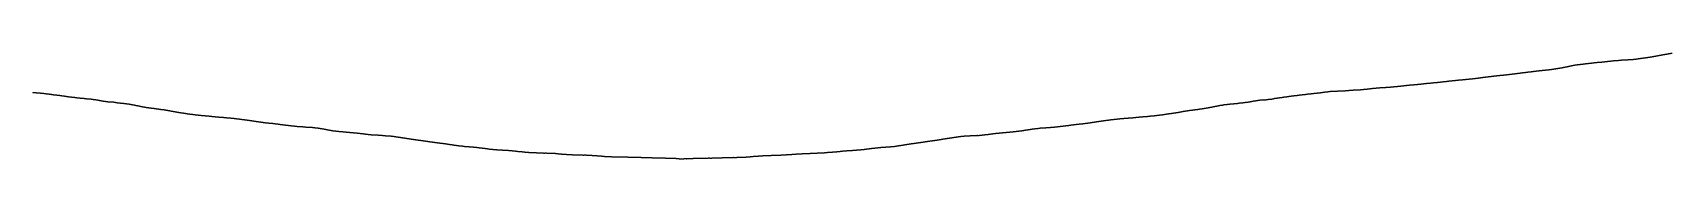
# Model space of a CAD drawing. Header units: millimetres. Extents: x 0 to 74012, y -3596 to 150.
# Drawn here: x 0 to 9299, y -3596 to -2993 of the extents above; entities that cross this region are included whole.
import ezdxf

# ---------------------------------------------------------------- set-up
doc = ezdxf.new("R2010")
doc.units = ezdxf.units.MM
doc.layers.add('Clone', color=7, linetype='CONTINUOUS')

msp = doc.modelspace()

# ---------------------------------------------------------------- linework, layer by layer
at = {"layer": 'Clone'}
for points in [[(8717.84, -3069.35), (8728.54, -3066.54)], [(8728.54, -3066.54), (8739.24, -3064.37)], [(8739.24, -3064.37), (8749.94, -3062.2)], [(8749.94, -3062.2), (8760.64, -3060.04)], [(8760.64, -3060.04), (8771.34, -3058.72)], [(8771.34, -3058.72), (8782.04, -3057.5)], [(8782.04, -3057.5), (8792.39, -3056.29)], [(8792.39, -3056.29), (8802.73, -3055.12)], [(8802.73, -3055.12), (8813.08, -3053.73)], [(8813.08, -3053.73), (8823.42, -3052.51)], [(8823.42, -3052.51), (8833.77, -3051.34)], [(8833.77, -3051.34), (8844.11, -3050.27)], [(8844.11, -3050.27), (8854.45, -3048.73)], [(8854.45, -3048.73), (8864.8, -3047.57)], [(8864.8, -3047.57), (8875.14, -3046.46)], [(8875.14, -3046.46), (8885.49, -3045.32)], [(8885.49, -3045.32), (8895.83, -3045)], [(8895.83, -3045), (8906.17, -3044.16)], [(8906.17, -3044.16), (8916.52, -3042.92)], [(8916.52, -3042.92), (8926.86, -3041.68)], [(8926.86, -3041.68), (8937.21, -3040.44)], [(8937.21, -3040.44), (8947.55, -3039.19)], [(8947.55, -3039.19), (8957.89, -3038.29)], [(8957.89, -3038.29), (8968.24, -3037.04)], [(8968.24, -3037.04), (8978.58, -3035.72)], [(8978.58, -3035.72), (8988.93, -3034.4)], [(8988.93, -3034.4), (8999.27, -3034.6)], [(8999.27, -3034.6), (9009.61, -3033.56)], [(9009.61, -3033.56), (9019.96, -3032.48)], [(9019.96, -3032.48), (9030.3, -3031.45)], [(9030.3, -3031.45), (9040.65, -3030.57)], [(9040.65, -3030.57), (9050.99, -3030.79)], [(9050.99, -3030.79), (9061.33, -3030)], [(9061.33, -3030), (9071.68, -3029.51)], [(9071.68, -3029.51), (9082.02, -3028.98)], [(9082.02, -3028.98), (9092.37, -3028.01)], [(9092.37, -3028.01), (9102.71, -3027.41)], [(9102.71, -3027.41), (9113.05, -3025.01)], [(9113.05, -3025.01), (9123.4, -3023.69)], [(9123.4, -3023.69), (9133.74, -3022.3)], [(9133.74, -3022.3), (9144.09, -3020.89)], [(9144.09, -3020.89), (9154.43, -3019.48)], [(9154.43, -3019.48), (9164.78, -3018.07)], [(9164.78, -3018.07), (9175.12, -3016.55)], [(9175.12, -3016.55), (9185.46, -3015.09)], [(9185.46, -3015.09), (9195.81, -3013.22)], [(9195.81, -3013.22), (9206.15, -3011.33)], [(9206.15, -3011.33), (9216.5, -3009.43)], [(9216.5, -3009.43), (9226.84, -3007.53)], [(9226.84, -3007.53), (9237.18, -3005.49)], [(9237.18, -3005.49), (9247.53, -3003.59)], [(9247.53, -3003.59), (9257.87, -3001.69)], [(9257.87, -3001.69), (9268.22, -2999.81)], [(9268.22, -2999.81), (9278.56, -2998.01)], [(9278.56, -2998.01), (9288.9, -2996.21)], [(9288.9, -2996.21), (9299.25, -2994.4)], [(9299.25, -2994.4), (9309.59, -2992.57)], [(7946.72, -3162.23), (7957.46, -3161.01)], [(7957.46, -3161.01), (7968.19, -3160.4)], [(7968.19, -3160.4), (7978.92, -3159.3)], [(7978.92, -3159.3), (7989.66, -3158.3)], [(7989.66, -3158.3), (8000.39, -3156.91)], [(8000.39, -3156.91), (8011.13, -3155.57)], [(8011.13, -3155.57), (8021.86, -3154.59)], [(8021.86, -3154.59), (8032.59, -3153.17)], [(8032.59, -3153.17), (8043.33, -3151.75)], [(8043.33, -3151.75), (8054.06, -3150.82)], [(8054.06, -3150.82), (8064.8, -3149.45)], [(8064.8, -3149.45), (8075.53, -3148.63)], [(8075.53, -3148.63), (8086.26, -3147.4)], [(8086.26, -3147.4), (8097, -3146.17)], [(8097, -3146.17), (8107.73, -3145.49)], [(8107.73, -3145.49), (8118.47, -3144.31)], [(8118.47, -3144.31), (8129.2, -3143.59)], [(8129.2, -3143.59), (8139.93, -3142.33)], [(8139.93, -3142.33), (8150.67, -3141.09)], [(8150.67, -3141.09), (8161.4, -3140.23)], [(8161.4, -3140.23), (8172.1, -3138.99)], [(8172.1, -3138.99), (8182.8, -3137.69)], [(8182.8, -3137.69), (8193.5, -3136.68)], [(8193.5, -3136.68), (8204.2, -3135.28)], [(8204.2, -3135.28), (8214.91, -3133.86)], [(8214.91, -3133.86), (8225.61, -3132.24)], [(8225.61, -3132.24), (8236.31, -3130.77)], [(8236.31, -3130.77), (8247.01, -3129.31)], [(8247.01, -3129.31), (8257.71, -3128.24)], [(8257.71, -3128.24), (8268.41, -3126.86)], [(8268.41, -3126.86), (8279.11, -3125.81)], [(8279.11, -3125.81), (8289.81, -3124.43)], [(8289.81, -3124.43), (8300.51, -3123.06)], [(8300.51, -3123.06), (8311.21, -3121.99)], [(8311.21, -3121.99), (8321.91, -3120.63)], [(8321.91, -3120.63), (8332.61, -3119.4)], [(8332.61, -3119.4), (8343.31, -3118.85)], [(8343.31, -3118.85), (8354.01, -3117.53)], [(8354.01, -3117.53), (8364.72, -3116.13)], [(8364.72, -3116.13), (8375.42, -3115.25)], [(8375.42, -3115.25), (8386.12, -3113.83)], [(8386.12, -3113.83), (8396.82, -3112.37)], [(8396.82, -3112.37), (8407.52, -3111.29)], [(8407.52, -3111.29), (8418.22, -3109.82)], [(8418.22, -3109.82), (8428.92, -3108.35)], [(8428.92, -3108.35), (8439.62, -3107.23)], [(8439.62, -3107.23), (8450.32, -3105.78)], [(8450.32, -3105.78), (8461.02, -3104.34)], [(8461.02, -3104.34), (8471.72, -3103.23)], [(8471.72, -3103.23), (8482.42, -3101.77)], [(8482.42, -3101.77), (8493.12, -3100.31)], [(8493.12, -3100.31), (8503.83, -3099.27)], [(8503.83, -3099.27), (8514.53, -3097.85)], [(8514.53, -3097.85), (8525.23, -3096.43)], [(8525.23, -3096.43), (8535.93, -3095.01)], [(8535.93, -3095.01), (8546.63, -3093.72)], [(8546.63, -3093.72), (8557.33, -3092.66)], [(8557.33, -3092.66), (8568.03, -3091.59)], [(8568.03, -3091.59), (8578.73, -3090)], [(8578.73, -3090), (8589.43, -3089.27)], [(8589.43, -3089.27), (8600.13, -3088.18)], [(8600.13, -3088.18), (8610.83, -3087.1)], [(8610.83, -3087.1), (8621.53, -3085.82)], [(8621.53, -3085.82), (8632.23, -3084.2)], [(8632.23, -3084.2), (8642.94, -3082.58)], [(8642.94, -3082.58), (8653.64, -3080.75)], [(8653.64, -3080.75), (8664.34, -3079.13)], [(8664.34, -3079.13), (8675.04, -3077.51)], [(8675.04, -3077.51), (8685.74, -3075.89)], [(8685.74, -3075.89), (8696.44, -3072.84)], [(8696.44, -3072.84), (8707.14, -3071.23)], [(8707.14, -3071.23), (8717.84, -3069.35)], [(0, -3216.47), (10.7101, -3217.1)], [(10.7101, -3217.1), (21.4203, -3218.6)], [(21.4203, -3218.6), (32.1304, -3220.1)], [(32.1304, -3220.1), (42.8406, -3220.13)], [(42.8406, -3220.13), (53.5507, -3221.71)], [(53.5507, -3221.71), (64.2608, -3222.23)], [(64.2608, -3222.23), (74.971, -3223.93)], [(74.971, -3223.93), (85.6811, -3225.57)], [(85.6811, -3225.57), (96.3912, -3226.14)], [(96.3912, -3226.14), (107.101, -3227.98)], [(107.101, -3227.98), (117.812, -3229.81)], [(117.812, -3229.81), (128.522, -3230.53)], [(128.522, -3230.53), (139.232, -3232.35)], [(139.232, -3232.35), (149.942, -3232.94)], [(149.942, -3232.94), (160.652, -3234.78)], [(160.652, -3234.78), (171.362, -3236.66)], [(171.362, -3236.66), (182.072, -3237.59)], [(182.072, -3237.59), (192.782, -3239.45)], [(192.782, -3239.45), (203.493, -3241.38)], [(203.493, -3241.38), (214.203, -3242.17)], [(214.203, -3242.17), (224.913, -3244.09)], [(224.913, -3244.09), (235.623, -3244.56)], [(235.623, -3244.56), (246.333, -3246.33)], [(246.333, -3246.33), (257.043, -3248.26)], [(257.043, -3248.26), (267.753, -3248.56)], [(267.753, -3248.56), (278.464, -3250.27)], [(278.464, -3250.27), (289.174, -3250.46)], [(289.174, -3250.46), (299.884, -3251.84)], [(299.884, -3251.84), (310.594, -3253.34)], [(310.594, -3253.34), (321.304, -3253.14)], [(321.304, -3253.14), (332.014, -3254.64)], [(332.014, -3254.64), (342.724, -3256.43)], [(7034.74, -3255.03), (7045.46, -3253.25)], [(7045.46, -3253.25), (7056.18, -3249.5)], [(7056.18, -3249.5), (7066.9, -3249.01)], [(7066.9, -3249.01), (7077.61, -3247.12)], [(7077.61, -3247.12), (7088.33, -3246.36)], [(7088.33, -3246.36), (7099.05, -3244.46)], [(7099.05, -3244.46), (7109.77, -3242.44)], [(7109.77, -3242.44), (7120.49, -3241.4)], [(7120.49, -3241.4), (7131.21, -3239.52)], [(7131.21, -3239.52), (7141.93, -3237.71)], [(7141.93, -3237.71), (7152.65, -3237.03)], [(7152.65, -3237.03), (7163.37, -3235.37)], [(7163.37, -3235.37), (7174.09, -3234.75)], [(7174.09, -3234.75), (7184.81, -3232.94)], [(7184.81, -3232.94), (7195.53, -3231.1)], [(7195.53, -3231.1), (7206.25, -3230.42)], [(7206.25, -3230.42), (7216.96, -3228.56)], [(7216.96, -3228.56), (7227.68, -3227.97)], [(7227.68, -3227.97), (7238.4, -3226.12)], [(7238.4, -3226.12), (7249.12, -3224.47)], [(7249.12, -3224.47), (7259.84, -3224.19)], [(7259.84, -3224.19), (7270.56, -3222.91)], [(7270.56, -3222.91), (7281.28, -3221.41)], [(7281.28, -3221.41), (7292, -3220.67)], [(7292, -3220.67), (7302.72, -3219.1)], [(7302.72, -3219.1), (7313.44, -3218.35)], [(7313.44, -3218.35), (7324.16, -3216.61)], [(7324.16, -3216.61), (7334.89, -3214.83)], [(7334.89, -3214.83), (7345.62, -3213.96)], [(7345.62, -3213.96), (7356.36, -3212.41)], [(7356.36, -3212.41), (7367.09, -3210.82)], [(7367.09, -3210.82), (7377.83, -3210.43)], [(7377.83, -3210.43), (7388.56, -3209.41)], [(7388.56, -3209.41), (7399.29, -3209.56)], [(7399.29, -3209.56), (7410.03, -3208.85)], [(7410.03, -3208.85), (7420.76, -3208.11)], [(7420.76, -3208.11), (7431.5, -3208.25)], [(7431.5, -3208.25), (7442.23, -3207.35)], [(7442.23, -3207.35), (7452.96, -3207.08)], [(7452.96, -3207.08), (7463.7, -3206.03)], [(7463.7, -3206.03), (7474.43, -3204.95)], [(7474.43, -3204.95), (7485.17, -3204.53)], [(7485.17, -3204.53), (7495.9, -3203.4)], [(7495.9, -3203.4), (7506.63, -3202.31)], [(7506.63, -3202.31), (7517.37, -3202.15)], [(7517.37, -3202.15), (7528.1, -3201.35)], [(7528.1, -3201.35), (7538.83, -3201.41)], [(7538.83, -3201.41), (7549.57, -3200.29)], [(7549.57, -3200.29), (7560.3, -3199.11)], [(7560.3, -3199.11), (7571.04, -3198.35)], [(7571.04, -3198.35), (7581.77, -3196.98)], [(7581.77, -3196.98), (7592.5, -3195.61)], [(7592.5, -3195.61), (7603.24, -3194.43)], [(7603.24, -3194.43), (7613.97, -3193.06)], [(7613.97, -3193.06), (7624.71, -3192.3)], [(7624.71, -3192.3), (7635.44, -3191.09)], [(7635.44, -3191.09), (7646.17, -3189.99)], [(7646.17, -3189.99), (7656.91, -3189.6)], [(7656.91, -3189.6), (7667.64, -3188.59)], [(7667.64, -3188.59), (7678.38, -3188.46)], [(7678.38, -3188.46), (7689.11, -3187.51)], [(7689.11, -3187.51), (7699.84, -3186.5)], [(7699.84, -3186.5), (7710.58, -3186.11)], [(7710.58, -3186.11), (7721.31, -3185.04)], [(7721.31, -3185.04), (7732.05, -3183.97)], [(7732.05, -3183.97), (7742.78, -3183.21)], [(7742.78, -3183.21), (7753.51, -3182.01)], [(7753.51, -3182.01), (7764.25, -3180.94)], [(7764.25, -3180.94), (7774.98, -3179.63)], [(7774.98, -3179.63), (7785.71, -3178.25)], [(7785.71, -3178.25), (7796.45, -3177.23)], [(7796.45, -3177.23), (7807.18, -3175.93)], [(7807.18, -3175.93), (7817.92, -3174.73)], [(7817.92, -3174.73), (7828.65, -3174.13)], [(7828.65, -3174.13), (7839.38, -3172.97)], [(7839.38, -3172.97), (7850.12, -3172.43)], [(7850.12, -3172.43), (7860.85, -3171.21)], [(7860.85, -3171.21), (7871.59, -3169.99)], [(7871.59, -3169.99), (7882.32, -3168.99)], [(7882.32, -3168.99), (7893.05, -3167.7)], [(7893.05, -3167.7), (7903.79, -3166.54)], [(7903.79, -3166.54), (7914.52, -3165.25)], [(7914.52, -3165.25), (7925.26, -3164.09)], [(7925.26, -3164.09), (7935.99, -3163.44)], [(7935.99, -3163.44), (7946.72, -3162.23)], [(342.724, -3256.43), (353.435, -3257.19)], [(353.435, -3257.19), (364.145, -3259.44)], [(364.145, -3259.44), (374.855, -3261.25)], [(374.855, -3261.25), (385.565, -3263.5)], [(385.565, -3263.5), (396.275, -3265.58)], [(396.275, -3265.58), (406.985, -3266.73)], [(406.985, -3266.73), (417.695, -3268.69)], [(417.695, -3268.69), (428.406, -3270.11)], [(428.406, -3270.11), (439.116, -3269.85)], [(439.116, -3269.85), (449.826, -3271.52)], [(449.826, -3271.52), (460.536, -3271.61)], [(460.536, -3271.61), (471.246, -3273.88)], [(471.246, -3273.88), (481.956, -3276.14)], [(481.956, -3276.14), (492.666, -3276.15)], [(492.666, -3276.15), (503.377, -3278.32)], [(503.377, -3278.32), (514.087, -3278.72)], [(514.087, -3278.72), (524.797, -3280.18)], [(524.797, -3280.18), (535.507, -3281.8)], [(535.507, -3281.8), (546.217, -3282.95)], [(546.217, -3282.94), (556.927, -3284.84)], [(556.927, -3284.84), (567.637, -3287.11)], [(567.637, -3287.11), (578.347, -3289)], [(578.347, -3289), (589.058, -3291.36)], [(589.058, -3291.36), (599.768, -3293.05)], [(599.768, -3293.05), (610.478, -3295.45)], [(610.478, -3295.45), (621.188, -3297.91)], [(621.188, -3297.91), (631.898, -3299.84)], [(631.898, -3299.84), (642.608, -3301.87)], [(642.608, -3301.87), (653.318, -3303.74)], [(653.318, -3303.74), (664.029, -3304.39)], [(664.029, -3304.39), (674.739, -3306.43)], [(674.739, -3306.43), (685.449, -3306.96)], [(685.449, -3306.96), (696.159, -3308.89)], [(696.159, -3308.89), (706.869, -3310.92)], [(706.869, -3310.92), (717.579, -3311.59)], [(717.579, -3311.59), (728.289, -3313.5)], [(728.289, -3313.5), (739, -3314.07)], [(739, -3314.07), (749.71, -3316.01)], [(749.71, -3316.01), (760.42, -3318.21)], [(760.42, -3318.21), (771.13, -3319.72)], [(771.13, -3319.72), (781.84, -3322)], [(781.84, -3322), (792.55, -3324.29)], [(792.55, -3324.29), (803.26, -3325.77)], [(803.26, -3325.77), (813.971, -3328.07)], [(813.971, -3328.07), (824.681, -3329.62)], [(824.681, -3329.62), (835.391, -3331.49)], [(835.391, -3331.49), (846.101, -3333.3)], [(846.101, -3333.3), (856.811, -3334.54)], [(856.811, -3334.54), (867.521, -3336.39)], [(867.521, -3336.39), (878.231, -3338.25)], [(878.231, -3338.25), (888.941, -3339.52)], [(888.941, -3339.52), (899.652, -3341.21)], [(899.652, -3341.21), (910.362, -3342.08)], [(910.362, -3342.08), (921.072, -3343.77)], [(921.072, -3343.77), (931.782, -3345.44)], [(931.782, -3345.44), (942.492, -3345.9)], [(942.492, -3345.9), (953.202, -3347.32)], [(953.202, -3347.32), (963.912, -3348.65)], [(6380.86, -3347.84), (6391.58, -3347)], [(6391.58, -3347), (6402.3, -3345.36)], [(6402.3, -3345.36), (6413.02, -3344.23)], [(6413.02, -3344.23), (6423.74, -3342.42)], [(6423.74, -3342.42), (6434.46, -3340.61)], [(6434.46, -3340.61), (6445.18, -3339.37)], [(6445.18, -3339.37), (6455.9, -3337.54)], [(6455.9, -3337.54), (6466.62, -3336.34)], [(6466.62, -3336.34), (6477.34, -3334.54)], [(6477.34, -3334.54), (6488.06, -3332.74)], [(6488.06, -3332.74), (6498.78, -3331.5)], [(6498.78, -3331.5), (6509.5, -3329.61)], [(6509.5, -3329.61), (6520.21, -3327.33)], [(6520.21, -3327.33), (6530.93, -3325.41)], [(6530.93, -3325.41), (6541.65, -3323.25)], [(6541.65, -3323.25), (6552.37, -3322.24)], [(6552.37, -3322.24), (6563.09, -3320.27)], [(6563.09, -3320.27), (6573.81, -3318.3)], [(6573.81, -3318.3), (6584.53, -3317.59)], [(6584.53, -3317.59), (6595.25, -3316.02)], [(6595.25, -3316.02), (6605.97, -3314.28)], [(6605.97, -3314.28), (6616.69, -3313.41)], [(6616.69, -3313.41), (6627.41, -3311.33)], [(6627.41, -3311.33), (6638.13, -3310.3)], [(6638.13, -3310.3), (6648.85, -3308.37)], [(6648.85, -3308.37), (6659.56, -3306.35)], [(6659.56, -3306.35), (6670.28, -3304.69)], [(6670.28, -3304.69), (6681, -3302.68)], [(6681, -3302.68), (6691.72, -3300.92)], [(6691.72, -3300.92), (6702.44, -3298.74)], [(6702.44, -3298.74), (6713.16, -3296.38)], [(6713.16, -3296.38), (6723.88, -3294.58)], [(6723.88, -3294.58), (6734.6, -3292.27)], [(6734.6, -3292.27), (6745.32, -3289.97)], [(6745.32, -3289.97), (6756.04, -3289.03)], [(6756.04, -3289.03), (6766.76, -3286.47)], [(6766.76, -3286.47), (6777.48, -3285.6)], [(6777.48, -3285.6), (6788.2, -3284.44)], [(6788.2, -3284.44), (6798.91, -3282.98)], [(6798.91, -3282.98), (6809.63, -3282.79)], [(6809.63, -3282.79), (6820.35, -3281.27)], [(6820.35, -3281.27), (6831.07, -3279.68)], [(6831.07, -3279.68), (6841.79, -3279.22)], [(6841.79, -3279.22), (6852.51, -3277.29)], [(6852.51, -3277.29), (6863.23, -3276.9)], [(6863.23, -3276.9), (6873.95, -3275.29)], [(6873.95, -3275.29), (6884.67, -3273.62)], [(6884.67, -3273.62), (6895.39, -3272.9)], [(6895.39, -3272.9), (6906.11, -3270.75)], [(6906.11, -3270.75), (6916.83, -3269.12)], [(6916.83, -3269.12), (6927.55, -3266.87)], [(6927.55, -3266.87), (6938.26, -3264.62)], [(6938.26, -3264.62), (6948.98, -3263.77)], [(6948.98, -3263.77), (6959.7, -3261.75)], [(6959.7, -3261.75), (6970.42, -3260.03)], [(6970.42, -3260.03), (6981.14, -3259.94)], [(6981.14, -3259.94), (6991.86, -3258.25)], [(6991.86, -3258.25), (7002.58, -3258.56)], [(7002.58, -3258.56), (7013.3, -3256.91)], [(7013.3, -3256.91), (7024.02, -3255.22)], [(7024.02, -3255.22), (7034.74, -3255.03)], [(963.912, -3348.65), (974.623, -3349.1)], [(974.623, -3349.1), (985.333, -3350.35)], [(985.333, -3350.35), (996.043, -3350.74)], [(996.043, -3350.74), (1006.75, -3352.12)], [(1006.75, -3352.12), (1017.46, -3353.51)], [(1017.46, -3353.51), (1028.17, -3354.13)], [(1028.17, -3354.13), (1038.88, -3355.57)], [(1038.88, -3355.57), (1049.59, -3356.13)], [(1049.59, -3356.13), (1060.3, -3357.48)], [(1060.3, -3357.48), (1071.01, -3358.71)], [(1071.01, -3358.71), (1081.72, -3358.84)], [(1081.72, -3358.84), (1092.43, -3360.01)], [(1092.43, -3360.01), (1103.14, -3361.19)], [(1103.14, -3361.19), (1113.85, -3361.66)], [(1113.85, -3361.66), (1124.56, -3362.88)], [(1124.56, -3362.88), (1135.27, -3363.76)], [(1135.27, -3363.76), (1145.98, -3365.17)], [(1145.98, -3365.17), (1156.69, -3366.6)], [(1156.69, -3366.6), (1167.41, -3367.72)], [(1167.41, -3367.72), (1178.12, -3369.15)], [(1178.12, -3369.15), (1188.83, -3370.6)], [(1188.83, -3370.6), (1199.54, -3371.92)], [(1199.54, -3371.92), (1210.25, -3373.38)], [(1210.25, -3373.38), (1220.96, -3374.72)], [(1220.96, -3374.72), (1231.67, -3376.3)], [(1231.67, -3376.3), (1242.38, -3377.9)], [(1242.38, -3377.9), (1253.09, -3379.46)], [(1253.09, -3379.46), (1263.8, -3381.12)], [(1263.8, -3381.12), (1274.51, -3382.69)], [(1274.51, -3382.69), (1285.22, -3384.33)], [(1285.22, -3384.33), (1295.93, -3385.94)], [(1295.93, -3385.94), (1306.64, -3387.22)], [(1306.64, -3387.22), (1317.35, -3388.83)], [(1317.35, -3388.83), (1328.06, -3390.41)], [(1328.06, -3390.41), (1338.77, -3391.05)], [(1338.77, -3391.05), (1349.48, -3392.39)], [(1349.48, -3392.39), (1360.19, -3392.92)], [(1360.19, -3392.92), (1370.9, -3394.38)], [(1370.9, -3394.38), (1381.61, -3395.93)], [(1381.61, -3395.93), (1392.32, -3396.95)], [(1392.32, -3396.95), (1403.03, -3398.63)], [(1403.03, -3398.63), (1413.74, -3400.26)], [(1413.74, -3400.26), (1424.45, -3401.25)], [(1424.45, -3401.25), (1435.16, -3402.83)], [(1435.16, -3402.83), (1445.87, -3403.7)], [(1445.87, -3403.7), (1456.58, -3405.18)], [(1456.58, -3405.18), (1467.29, -3406.7)], [(1467.29, -3406.7), (1478, -3407.33)], [(1478, -3407.33), (1488.71, -3408.77)], [(1488.71, -3408.77), (1499.42, -3410.25)], [(1499.42, -3410.25), (1510.13, -3410.71)], [(1510.13, -3410.71), (1520.84, -3412.09)], [(1520.84, -3412.09), (1531.55, -3411.95)], [(1531.55, -3411.95), (1542.26, -3413.2)], [(1542.26, -3413.2), (1552.97, -3414.57)], [(1552.97, -3414.57), (1563.68, -3414.29)], [(1563.68, -3414.29), (1574.39, -3415.4)], [(1574.39, -3415.4), (1585.1, -3415.75)], [(1585.1, -3415.75), (1595.81, -3417.12)], [(1595.81, -3417.12), (1606.52, -3418.49)], [(1606.52, -3418.49), (1617.23, -3419.3)], [(1617.23, -3419.3), (1627.94, -3421.21)], [(1627.94, -3421.21), (1638.65, -3423.06)], [(1638.65, -3423.06), (1649.36, -3424.65)], [(1649.36, -3424.65), (1660.07, -3426.65)], [(1660.07, -3426.65), (1670.78, -3428.8)], [(1670.78, -3428.81), (1681.49, -3430.81)], [(1681.49, -3430.81), (1692.2, -3432.81)], [(1692.2, -3432.81), (1702.91, -3435.04)], [(1702.91, -3435.04), (1713.62, -3436.26)], [(1713.62, -3436.26), (1724.33, -3437.4)], [(1724.33, -3437.4), (1735.04, -3438.47)], [(1735.04, -3438.47), (1745.75, -3439.62)], [(1745.75, -3439.62), (1756.46, -3440.38)], [(1756.46, -3440.38), (1767.17, -3441.47)], [(5566.2, -3441.02), (5576.92, -3439.79)], [(5576.92, -3439.79), (5587.64, -3438.56)], [(5587.64, -3438.56), (5598.36, -3437.27)], [(5598.36, -3437.27), (5609.08, -3436.06)], [(5609.08, -3436.06), (5619.8, -3434.66)], [(5619.8, -3434.66), (5630.52, -3432.84)], [(5630.52, -3432.84), (5641.24, -3430.84)], [(5641.24, -3430.84), (5651.96, -3429.5)], [(5651.96, -3429.5), (5662.68, -3427.61)], [(5662.68, -3427.61), (5673.4, -3425.8)], [(5673.4, -3425.8), (5684.12, -3424.79)], [(5684.12, -3424.79), (5694.83, -3423.07)], [(5694.83, -3423.07), (5705.55, -3422.36)], [(5705.55, -3422.36), (5716.27, -3420.48)], [(5716.27, -3420.48), (5726.99, -3419.17)], [(5726.99, -3419.17), (5737.71, -3419.59)], [(5737.71, -3419.59), (5748.43, -3418.47)], [(5748.43, -3418.47), (5759.15, -3417.24)], [(5759.15, -3417.24), (5769.87, -3417.16)], [(5769.87, -3417.16), (5780.59, -3415.93)], [(5780.59, -3415.93), (5791.31, -3415.69)], [(5791.31, -3415.69), (5802.03, -3414.16)], [(5802.03, -3414.16), (5812.75, -3412.64)], [(5812.75, -3412.64), (5823.47, -3412.08)], [(5823.47, -3412.08), (5834.18, -3410.56)], [(5834.18, -3410.56), (5844.9, -3409.04)], [(5844.9, -3409.04), (5855.62, -3408.12)], [(5855.62, -3408.12), (5866.34, -3406.58)], [(5866.34, -3406.58), (5877.06, -3405.61)], [(5877.06, -3405.61), (5887.78, -3403.96)], [(5887.78, -3403.96), (5898.5, -3402.28)], [(5898.5, -3402.28), (5909.22, -3401.06)], [(5909.22, -3401.06), (5919.94, -3399.5)], [(5919.94, -3399.5), (5930.66, -3398.57)], [(5930.66, -3398.57), (5941.38, -3397.17)], [(5941.38, -3397.17), (5952.1, -3395.82)], [(5952.1, -3395.82), (5962.82, -3395.23)], [(5962.82, -3395.23), (5973.53, -3393.79)], [(5973.53, -3393.79), (5984.25, -3392.26)], [(5984.25, -3392.26), (5994.97, -3391.01)], [(5994.97, -3391.01), (6005.69, -3389.38)], [(6005.69, -3389.38), (6016.41, -3387.65)], [(6016.41, -3387.65), (6027.13, -3385.99)], [(6027.13, -3385.99), (6037.85, -3384.34)], [(6037.85, -3384.34), (6048.57, -3382.84)], [(6048.57, -3382.84), (6059.29, -3381.23)], [(6059.29, -3381.23), (6070.01, -3379.62)], [(6070.01, -3379.62), (6080.73, -3378.15)], [(6080.73, -3378.15), (6091.45, -3376.56)], [(6091.45, -3376.56), (6102.17, -3375.15)], [(6102.17, -3375.15), (6112.88, -3373.72)], [(6112.88, -3373.72), (6123.6, -3372.29)], [(6123.6, -3372.29), (6134.32, -3371.15)], [(6134.32, -3371.15), (6145.04, -3369.75)], [(6145.04, -3369.75), (6155.76, -3368.82)], [(6155.76, -3368.82), (6166.48, -3367.47)], [(6166.48, -3367.47), (6177.2, -3366.15)], [(6177.2, -3366.15), (6187.92, -3365.65)], [(6187.92, -3365.65), (6198.64, -3364.41)], [(6198.64, -3364.41), (6209.36, -3363.21)], [(6209.36, -3363.21), (6220.08, -3362.91)], [(6220.08, -3362.91), (6230.8, -3361.85)], [(6230.8, -3361.85), (6241.52, -3361.59)], [(6241.52, -3361.59), (6252.23, -3360.4)], [(6252.23, -3360.4), (6262.95, -3359.11)], [(6262.95, -3359.11), (6273.67, -3358.46)], [(6273.67, -3358.46), (6284.39, -3357.07)], [(6284.39, -3357.07), (6295.11, -3355.68)], [(6295.11, -3355.68), (6305.83, -3355.18)], [(6305.83, -3355.18), (6316.55, -3353.9)], [(6316.55, -3353.9), (6327.27, -3353.73)], [(6327.27, -3353.73), (6337.99, -3352.35)], [(6337.99, -3352.35), (6348.71, -3351.02)], [(6348.71, -3351.02), (6359.43, -3350.73)], [(6359.43, -3350.73), (6370.15, -3349.35)], [(6370.15, -3349.35), (6380.86, -3347.84)], [(1767.17, -3441.47), (1777.88, -3442.54)], [(1777.88, -3442.54), (1788.59, -3443.38)], [(1788.59, -3443.38), (1799.3, -3444.5)], [(1799.3, -3444.5), (1810.01, -3445.23)], [(1810.01, -3445.23), (1820.72, -3446.35)], [(1820.72, -3446.35), (1831.43, -3447.47)], [(1831.43, -3447.47), (1842.14, -3448.31)], [(1842.14, -3448.31), (1852.85, -3449.45)], [(1852.85, -3449.45), (1863.56, -3450.81)], [(1863.56, -3450.81), (1874.27, -3451.98)], [(1874.27, -3451.98), (1884.98, -3453.49)], [(1884.98, -3453.49), (1895.69, -3454.86)], [(1895.69, -3454.86), (1906.4, -3456.27)], [(1906.4, -3456.27), (1917.11, -3457.69)], [(1917.11, -3457.69), (1927.82, -3458.13)], [(1927.82, -3458.13), (1938.54, -3458.92)], [(1938.54, -3458.92), (1949.25, -3459.72)], [(1949.25, -3459.72), (1959.96, -3459.72)], [(1959.96, -3459.72), (1970.67, -3460.46)], [(1970.67, -3460.46), (1981.38, -3461.1)], [(1981.38, -3461.1), (1992.09, -3462.31)], [(1992.09, -3462.32), (2002.8, -3463.53)], [(2002.8, -3463.53), (2013.51, -3464.46)], [(2013.51, -3464.46), (2024.22, -3465)], [(2024.22, -3465), (2034.93, -3465.33)], [(2034.93, -3465.33), (2045.64, -3466.85)], [(2045.64, -3466.85), (2056.35, -3468.37)], [(2056.35, -3468.37), (2067.06, -3470.17)], [(2067.06, -3470.17), (2077.77, -3471.68)], [(2077.77, -3471.68), (2088.48, -3473.2)], [(2088.48, -3473.2), (2099.19, -3475.03)], [(2099.19, -3475.03), (2109.9, -3476.55)], [(2109.9, -3476.55), (2120.61, -3478.29)], [(2120.61, -3478.29), (2131.32, -3479.81)], [(2131.32, -3479.81), (2142.03, -3481.45)], [(2142.03, -3481.45), (2152.74, -3483.23)], [(2152.74, -3483.23), (2163.45, -3484.78)], [(2163.45, -3484.78), (2174.16, -3486.32)], [(2174.16, -3486.32), (2184.87, -3487.64)], [(2184.87, -3487.64), (2195.58, -3489.18)], [(2195.58, -3489.18), (2206.29, -3490.55)], [(2206.29, -3490.55), (2217, -3492.12)], [(2217, -3492.12), (2227.71, -3493.68)], [(2227.71, -3493.68), (2238.42, -3495.13)], [(2238.42, -3495.13), (2249.13, -3496.8)], [(2249.13, -3496.8), (2259.84, -3498.47)], [(2259.84, -3498.47), (2270.55, -3499.87)], [(2270.55, -3499.87), (2281.26, -3501.48)], [(2281.26, -3501.48), (2291.97, -3502.61)], [(2291.97, -3502.61), (2302.68, -3504.18)], [(2302.68, -3504.18), (2313.39, -3505.67)], [(2313.39, -3505.67), (2324.1, -3506.64)], [(2324.1, -3506.64), (2334.81, -3508.31)], [(2334.81, -3508.31), (2345.52, -3509.35)], [(2345.52, -3509.35), (2356.23, -3511.23)], [(2356.23, -3511.23), (2366.94, -3513.22)], [(2366.94, -3513.22), (2377.65, -3514.36)], [(2377.65, -3514.36), (2388.36, -3516.28)], [(2388.36, -3516.28), (2399.07, -3518.19)], [(2399.07, -3518.19), (2409.78, -3519.03)], [(2409.78, -3519.03), (2420.49, -3520.91)], [(2420.49, -3520.91), (2431.2, -3521.24)], [(2431.2, -3521.24), (2441.91, -3522.91)], [(2441.91, -3522.91), (2452.62, -3524.57)], [(2452.62, -3524.57), (2463.33, -3524.72)], [(2463.33, -3524.72), (2474.04, -3525.83)], [(2474.04, -3525.83), (2484.75, -3526.92)], [(2484.75, -3526.92), (2495.46, -3527.29)], [(2495.46, -3527.29), (2506.17, -3528.75)], [(2506.17, -3528.75), (2516.88, -3529.45)], [(2516.88, -3529.45), (2527.59, -3530.98)], [(2527.59, -3530.98), (2538.3, -3532.53)], [(2538.3, -3532.53), (2549.01, -3533.3)], [(2549.01, -3533.3), (2559.72, -3534.98)], [(4783.7, -3533.8), (4794.42, -3532.37)], [(4794.42, -3532.37), (4805.14, -3531.6)], [(4805.14, -3531.6), (4815.86, -3530.24)], [(4815.86, -3530.24), (4826.58, -3529.16)], [(4826.58, -3529.16), (4837.3, -3529.11)], [(4837.3, -3529.11), (4848.02, -3527.84)], [(4848.02, -3527.84), (4858.73, -3526.7)], [(4858.73, -3526.7), (4869.45, -3526.46)], [(4869.45, -3526.46), (4880.17, -3525.34)], [(4880.17, -3525.34), (4890.89, -3524.88)], [(4890.89, -3524.88), (4901.61, -3523)], [(4901.61, -3523), (4912.33, -3521.1)], [(4912.33, -3521.1), (4923.05, -3519.86)], [(4923.05, -3519.86), (4933.77, -3517.86)], [(4933.77, -3517.86), (4944.49, -3516.56)], [(4944.49, -3516.56), (4955.21, -3514.58)], [(4955.21, -3514.58), (4965.93, -3512.6)], [(4965.93, -3512.6), (4976.65, -3511.14)], [(4976.65, -3511.14), (4987.37, -3509.4)], [(4987.37, -3509.4), (4998.08, -3507.82)], [(4998.08, -3507.82), (5008.8, -3506.72)], [(5008.8, -3506.72), (5019.52, -3505.11)], [(5019.52, -3505.11), (5030.24, -3503.65)], [(5030.24, -3503.65), (5040.96, -3501.98)], [(5040.96, -3501.98), (5051.68, -3500.31)], [(5051.68, -3500.31), (5062.4, -3498.83)], [(5062.4, -3498.83), (5073.12, -3497.14)], [(5073.12, -3497.14), (5083.84, -3495.44)], [(5083.84, -3495.44), (5094.56, -3494.04)], [(5094.56, -3494.04), (5105.28, -3492.49)], [(5105.28, -3492.49), (5116, -3491.23)], [(5116, -3491.23), (5126.72, -3489.68)], [(5126.72, -3489.68), (5137.43, -3488.07)], [(5137.43, -3488.07), (5148.15, -3486.15)], [(5148.15, -3486.15), (5158.87, -3484.49)], [(5158.87, -3484.49), (5169.59, -3482.57)], [(5169.59, -3482.57), (5180.31, -3480.85)], [(5180.31, -3480.85), (5191.03, -3479.27)], [(5191.03, -3479.27), (5201.75, -3477.47)], [(5201.75, -3477.47), (5212.47, -3475.97)], [(5212.47, -3475.97), (5223.19, -3474.46)], [(5223.19, -3474.46), (5233.91, -3472.7)], [(5233.91, -3472.7), (5244.63, -3471.18)], [(5244.63, -3471.18), (5255.35, -3469.53)], [(5255.35, -3469.53), (5266.07, -3468.01)], [(5266.07, -3468.01), (5276.78, -3466.5)], [(5276.78, -3466.5), (5287.5, -3465.59)], [(5287.5, -3465.59), (5298.22, -3465)], [(5298.22, -3465), (5308.94, -3465)], [(5308.94, -3465), (5319.66, -3464.1)], [(5319.66, -3464.1), (5330.38, -3462.93)], [(5330.38, -3462.93), (5341.1, -3463.22)], [(5341.1, -3463.22), (5351.82, -3462.5)], [(5351.82, -3462.5), (5362.54, -3461.59)], [(5362.54, -3461.59), (5373.26, -3461.88)], [(5373.26, -3461.88), (5383.98, -3460.8)], [(5383.98, -3460.8), (5394.7, -3459.43)], [(5394.7, -3459.43), (5405.42, -3458.19)], [(5405.42, -3458.19), (5416.13, -3456.8)], [(5416.13, -3456.8), (5426.85, -3455.79)], [(5426.85, -3455.79), (5437.57, -3454.23)], [(5437.57, -3454.23), (5448.29, -3452.67)], [(5448.29, -3452.67), (5459.01, -3451.55)], [(5459.01, -3451.55), (5469.73, -3450.08)], [(5469.73, -3450.08), (5480.45, -3449.25)], [(5480.45, -3449.25), (5491.17, -3448.12)], [(5491.17, -3448.12), (5501.89, -3447)], [(5501.89, -3447), (5512.61, -3446.15)], [(5512.61, -3446.15), (5523.33, -3445.05)], [(5523.33, -3445.05), (5534.05, -3443.96)], [(5534.05, -3443.96), (5544.77, -3443.18)], [(5544.77, -3443.18), (5555.48, -3442.02)], [(5555.48, -3442.02), (5566.2, -3441.02)], [(2559.72, -3534.98), (2570.43, -3536.08)], [(2570.43, -3536.08), (2581.14, -3537.6)], [(2581.14, -3537.6), (2591.85, -3539.55)], [(2591.85, -3539.55), (2602.56, -3540.63)], [(2602.56, -3540.63), (2613.27, -3541.69)], [(2613.27, -3541.69), (2623.98, -3542.76)], [(2623.98, -3542.76), (2634.69, -3543.34)], [(2634.69, -3543.34), (2645.4, -3544.48)], [(2645.4, -3544.48), (2656.11, -3544.4)], [(2656.11, -3544.4), (2666.82, -3545.37)], [(2666.82, -3545.37), (2677.53, -3546.14)], [(2677.53, -3546.14), (2688.24, -3546.03)], [(2688.24, -3546.03), (2698.95, -3546.96)], [(2698.95, -3546.96), (2709.67, -3548.33)], [(2709.67, -3548.33), (2720.38, -3548.99)], [(2720.38, -3548.99), (2731.09, -3550.53)], [(2731.09, -3550.53), (2741.8, -3551.06)], [(2741.8, -3551.06), (2752.51, -3552.61)], [(2752.51, -3552.61), (2763.22, -3554.03)], [(2763.22, -3554.03), (2773.93, -3554.3)], [(2773.93, -3554.3), (2784.64, -3555.54)], [(2784.64, -3555.54), (2795.35, -3556.75)], [(2795.35, -3556.75), (2806.06, -3557.49)], [(2806.06, -3557.49), (2816.77, -3558.6)], [(2816.77, -3558.6), (2827.48, -3558.93)], [(2827.48, -3558.93), (2838.19, -3559.66)], [(2838.19, -3559.66), (2848.9, -3560.38)], [(2848.9, -3560.38), (2859.61, -3560.43)], [(2859.61, -3560.43), (2870.32, -3561.19)], [(2870.32, -3561.19), (2881.03, -3560.92)], [(2881.03, -3560.92), (2891.74, -3561.73)], [(2891.74, -3561.73), (2902.45, -3562.73)], [(2902.45, -3562.73), (2913.16, -3562.21)], [(2913.16, -3562.21), (2923.87, -3562.82)], [(2923.87, -3562.82), (2934.58, -3563.8)], [(2934.58, -3563.8), (2945.29, -3563.52)], [(2945.29, -3563.52), (2956, -3564.26)], [(2956, -3564.26), (2966.71, -3564.04)], [(2966.71, -3564.04), (2977.42, -3565.44)], [(2977.42, -3565.44), (2988.13, -3566.88)], [(2988.13, -3566.88), (2998.84, -3567.61)], [(2998.84, -3567.61), (3009.55, -3569.05)], [(3009.55, -3569.05), (3020.26, -3570)], [(3020.26, -3570), (3030.97, -3570)], [(3030.97, -3570), (3041.68, -3570.58)], [(3041.68, -3570.58), (3052.39, -3570.85)], [(3052.39, -3570.85), (3063.1, -3571.76)], [(3063.1, -3571.76), (3073.81, -3572.62)], [(3073.81, -3572.62), (3084.52, -3572.07)], [(3084.52, -3572.07), (3095.23, -3572.64)], [(3095.23, -3572.64), (3105.94, -3572.43)], [(3105.94, -3572.43), (3116.65, -3573.01)], [(3116.65, -3573.01), (3127.36, -3573.98)], [(3127.36, -3573.98), (3138.07, -3573.51)], [(3138.07, -3573.51), (3148.78, -3574.49)], [(3148.78, -3574.49), (3159.49, -3575.17)], [(3159.49, -3575.17), (3170.2, -3575.12)], [(3170.2, -3575.12), (3180.91, -3576.29)], [(3180.91, -3576.29), (3191.62, -3576.26)], [(3191.62, -3576.26), (3202.33, -3577.42)], [(3202.33, -3577.42), (3213.04, -3578.6)], [(3213.04, -3578.6), (3223.75, -3578.89)], [(3223.75, -3578.89), (3234.46, -3580.16)], [(3234.46, -3580.16), (3245.17, -3581.38)], [(3245.17, -3581.38), (3255.88, -3581.64)], [(3255.88, -3581.64), (3266.59, -3582.8)], [(3266.59, -3582.8), (3277.3, -3582.61)], [(3277.3, -3582.61), (3288.01, -3583.52)], [(3288.01, -3583.52), (3298.72, -3584.14)], [(3298.72, -3584.14), (3309.43, -3583.43)], [(3309.43, -3583.43), (3320.14, -3584.04)], [(3320.14, -3584.04), (3330.85, -3583.46)], [(3330.85, -3583.46), (3341.56, -3584.05)], [(3341.56, -3584.05), (3352.27, -3584.67)], [(3352.27, -3584.67), (3362.98, -3583.93)], [(3362.98, -3583.93), (3373.69, -3584.8)], [(3373.69, -3584.8), (3384.4, -3585.71)], [(3384.4, -3585.71), (3395.11, -3585.48)], [(3395.11, -3585.48), (3405.82, -3586.4)], [(3405.82, -3586.4), (3416.53, -3585.63)], [(3416.53, -3585.63), (3427.24, -3586.36)], [(3427.24, -3586.36), (3437.95, -3587.2)], [(3437.95, -3587.2), (3448.66, -3586.54)], [(3448.66, -3586.54), (3459.37, -3587.67)], [(3459.37, -3587.67), (3470.08, -3588.66)], [(3470.08, -3588.66), (3480.8, -3588.09)], [(3480.8, -3588.09), (3491.51, -3589.03)], [(3491.51, -3589.03), (3502.22, -3588.14)], [(3502.22, -3588.14), (3512.93, -3588.73)], [(3512.93, -3588.73), (3523.64, -3589.59)], [(3523.64, -3589.59), (3534.35, -3589.33)], [(3534.35, -3589.33), (3545.06, -3589.94)], [(3545.06, -3589.94), (3555.77, -3590.59)], [(3555.77, -3590.59), (3566.48, -3590.21)], [(3566.48, -3590.21), (3577.19, -3590.9)], [(3577.19, -3590.9), (3587.9, -3590.61)], [(3587.9, -3590.61), (3598.61, -3591.47)], [(3598.61, -3591.47), (3609.32, -3592.39)], [(3609.32, -3592.39), (3620.03, -3592.03)], [(3620.03, -3592.03), (3630.74, -3592.83)], [(3630.74, -3592.83), (3641.45, -3592.13)], [(3641.45, -3592.13), (3652.16, -3592.71)], [(3652.16, -3592.71), (3665.89, -3594.13)], [(3665.89, -3594.13), (3679.62, -3596.25)], [(3679.62, -3596.25), (3690.34, -3595.41)], [(3690.34, -3595.41), (3701.06, -3594.56)], [(3701.06, -3594.56), (3711.78, -3594.76)], [(3711.78, -3594.76), (3722.5, -3594.02)], [(3722.5, -3594.02), (3733.22, -3593.9)], [(3733.22, -3593.9), (3743.94, -3593.38)], [(3743.94, -3593.38), (3754.65, -3592.44)], [(3754.65, -3592.44), (3765.37, -3592.68)], [(3765.37, -3592.68), (3776.09, -3592.04)], [(3776.09, -3592.04), (3786.81, -3591.36)], [(3786.81, -3591.36), (3797.53, -3591.6)], [(3797.53, -3591.6), (3808.25, -3591.06)], [(3808.25, -3591.06), (3818.97, -3592.01)], [(3818.97, -3592.01), (3829.69, -3591.52)], [(3829.69, -3591.52), (3840.41, -3590.59)], [(3840.41, -3590.59), (3851.13, -3591.51)], [(3851.13, -3591.51), (3861.85, -3590.38)], [(3861.85, -3590.38), (3872.57, -3589.57)], [(3872.57, -3589.57), (3883.29, -3590.05)], [(3883.29, -3590.05), (3894, -3589.29)], [(3894, -3589.29), (3904.72, -3589.96)], [(3904.72, -3589.96), (3915.44, -3589.02)], [(3915.44, -3589.02), (3926.16, -3588)], [(3926.16, -3588), (3936.88, -3588.4)], [(3936.88, -3588.4), (3947.6, -3587.54)], [(3947.6, -3587.54), (3958.32, -3588.45)], [(3958.32, -3588.45), (3969.04, -3587.76)], [(3969.04, -3587.76), (3979.76, -3587.05)], [(3979.76, -3587.05), (3990.48, -3587.72)], [(3990.48, -3587.72), (4001.2, -3586.93)], [(4001.2, -3586.93), (4011.92, -3586.22)], [(4011.92, -3586.22), (4022.64, -3586.94)], [(4022.64, -3586.94), (4033.35, -3586.03)], [(4033.35, -3586.03), (4044.07, -3586.02)], [(4044.07, -3586.02), (4054.79, -3584.81)], [(4054.79, -3584.81), (4065.51, -3583.59)], [(4065.51, -3583.59), (4076.23, -3583.26)], [(4076.23, -3583.26), (4086.95, -3582)], [(4086.95, -3582), (4097.67, -3580.8)], [(4097.67, -3580.8), (4108.39, -3580.68)], [(4108.39, -3580.68), (4119.11, -3579.57)], [(4119.11, -3579.57), (4129.83, -3579.38)], [(4129.83, -3579.38), (4140.55, -3578.13)], [(4140.55, -3578.13), (4151.27, -3577.13)], [(4151.27, -3577.13), (4161.98, -3577.25)], [(4161.98, -3577.25), (4172.7, -3576.48)], [(4172.7, -3576.48), (4183.42, -3576.47)], [(4183.42, -3576.47), (4194.14, -3575.74)], [(4194.14, -3575.74), (4204.86, -3575.16)], [(4204.86, -3575.16), (4215.58, -3574.98)], [(4215.58, -3574.98), (4226.3, -3574.4)], [(4226.3, -3574.4), (4237.02, -3574.01)], [(4237.02, -3574.01), (4247.74, -3573.94)], [(4247.74, -3573.94), (4258.46, -3573.03)], [(4258.46, -3573.03), (4269.18, -3572.75)], [(4269.18, -3572.75), (4279.9, -3571.85)], [(4279.9, -3571.85), (4290.62, -3570.94)], [(4290.62, -3570.94), (4301.33, -3570.66)], [(4301.33, -3570.66), (4312.05, -3570)], [(4312.05, -3570), (4322.77, -3569.02)], [(4322.77, -3569.02), (4333.49, -3568.28)], [(4333.49, -3568.28), (4344.21, -3567.13)], [(4344.21, -3567.13), (4354.93, -3567.33)], [(4354.93, -3567.33), (4365.65, -3566.54)], [(4365.65, -3566.54), (4376.37, -3565.68)], [(4376.37, -3565.68), (4387.09, -3565.68)], [(4387.09, -3565.68), (4397.81, -3565.09)], [(4397.81, -3565.09), (4408.53, -3564.81)], [(4408.53, -3564.81), (4419.25, -3563.98)], [(4419.25, -3563.98), (4429.97, -3563.39)], [(4429.97, -3563.39), (4440.68, -3563.34)], [(4440.68, -3563.34), (4451.4, -3562.61)], [(4451.4, -3562.61), (4462.12, -3561.89)], [(4462.12, -3561.89), (4472.84, -3561.95)], [(4472.84, -3561.95), (4483.56, -3561.23)], [(4483.56, -3561.23), (4494.28, -3560.75)], [(4494.28, -3560.75), (4505, -3559.59)], [(4505, -3559.59), (4515.72, -3558.38)], [(4515.72, -3558.38), (4526.44, -3558.36)], [(4526.44, -3558.36), (4537.16, -3557.32)], [(4537.16, -3557.32), (4547.88, -3556.22)], [(4547.88, -3556.22), (4558.6, -3555.82)], [(4558.6, -3555.82), (4569.32, -3554.42)], [(4569.32, -3554.42), (4580.03, -3553.68)], [(4580.03, -3553.68), (4590.75, -3552.16)], [(4590.75, -3552.16), (4601.47, -3550.63)], [(4601.47, -3550.63), (4612.19, -3550.43)], [(4612.19, -3550.43), (4622.91, -3549.06)], [(4622.91, -3549.06), (4633.63, -3548.27)], [(4633.63, -3548.27), (4644.35, -3548.42)], [(4644.35, -3548.42), (4655.07, -3547.29)], [(4655.07, -3547.29), (4665.79, -3546.54)], [(4665.79, -3546.54), (4676.51, -3545.47)], [(4676.51, -3545.47), (4687.23, -3544.41)], [(4687.23, -3544.41), (4697.95, -3544.15)], [(4697.95, -3544.15), (4708.67, -3542.78)], [(4708.67, -3542.78), (4719.38, -3541.78)], [(4719.38, -3541.78), (4730.1, -3540.34)], [(4730.1, -3540.34), (4740.82, -3538.71)], [(4740.82, -3538.71), (4751.54, -3537.65)], [(4751.54, -3537.65), (4762.26, -3536.1)], [(4762.26, -3536.1), (4772.98, -3534.55)], [(4772.98, -3534.55), (4783.7, -3533.8)]]:
    msp.add_open_spline(points, degree=1, dxfattribs=at)

doc.saveas('drawing.dxf')
